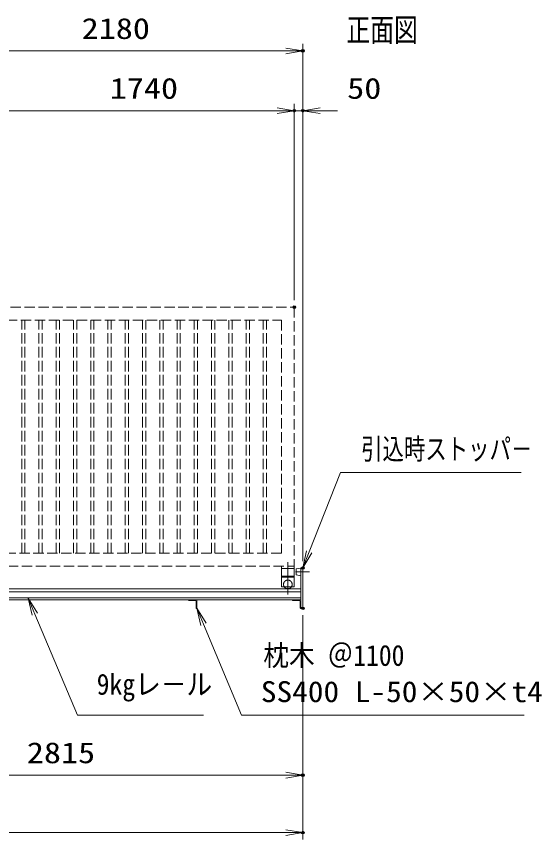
# Model space of a CAD drawing. Units: millimetres at full size. Extents: x -11880 to 11880, y -8399 to 8401.
# Drawn here: x 3820 to 6862, y 717 to 5480 of the extents above; entities that cross this region are included whole.
import ezdxf
from ezdxf.enums import TextEntityAlignment as Align

# ---------------------------------------------------------------- set-up
doc = ezdxf.new("R2010")
doc.units = ezdxf.units.MM
doc.header["$LTSCALE"] = 30
doc.header["$PDMODE"] = 32
doc.header["$PDSIZE"] = 15
for name, pattern in [('USER1', [10.7, 5, -2.5, 0.7, -2.5]), ('USER2', [2.7, 2, -0.7]), ('USER5', [160, 100, -20, 20, -20]), ('USER6', [200, 100, -20, 20, -20, 20, -20])]:
    doc.linetypes.add(name, pattern=pattern)
for name, color, linetype, lineweight in [('0-1_外形線', 7, 'Continuous', 18), ('0-2_01', 4, 'Continuous', 18), ('0-3_軸線', 6, 'USER1', 18), ('0-4_隠れ線', 4, 'USER2', 18), ('0-8_寸法線', 3, 'Continuous', 18), ('0-9_0', 7, 'Continuous', 18)]:
    doc.layers.add(name, color=color, linetype=linetype, lineweight=lineweight)
doc.layers.add('0-7_文字', color=254, linetype='Continuous')
doc.layers.add('0-A_DEFPOINTS', color=7, linetype='Continuous')
doc.styles.add('ＭＳ ゴシック', font='')
doc.styles.get('ＭＳ ゴシック').set_extended_font_data('MS Gothic')

# ---------------------------------------------------------------- blocks, each defined once
blk = doc.blocks.new('S170')
at = {"layer": '0-8_寸法線'}
for points in [[(15797078.2, -26527591.1), (15775154.2, -26527591.1), (15767773.5, -26510055.6), (15766609.7, -26507290.5)], [(15768234.3, -26509861.6), (15766609.7, -26507290.5), (15767312.7, -26510249.5)]]:
    blk.add_lwpolyline(points, dxfattribs=at)
at = {"layer": '0-8_寸法線', "color": 254, "style": 'ＭＳ ゴシック', "width": 0.9}
blk.add_text('9kgレ－ル', height=3637, dxfattribs=at).set_placement((15778502.2, -26525140.5), align=Align.BOTTOM_LEFT)
blk = doc.blocks.new('S171')
at = {"layer": '0-8_寸法線'}
for points in [[(15852822.8, -26527617.8), (15803682.8, -26527617.8), (15797057.3, -26511815), (15795897.4, -26509048.3)], [(15797518.4, -26511621.7), (15795897.4, -26509048.3), (15796596.2, -26512008.3)]]:
    blk.add_lwpolyline(points, dxfattribs=at)
at = {"layer": '0-8_寸法線', "color": 254, "style": 'ＭＳ ゴシック'}
for s, width, p in [('枕木 ＠1100', 0.9, (15807462.8, -26520127.3)), ('SS400 L-50×50×t4', 1.1, (15807030.8, -26526427.3))]:
    blk.add_text(s, height=3637, dxfattribs=dict(at, width=width)).set_placement(p, align=Align.BOTTOM_LEFT)
blk = doc.blocks.new('_OPEN')
at = {"layer": '0-9_0'}
blk.add_line((0, 0), (-30, 0), dxfattribs=at)
blk.add_lwpolyline([(-30, 5), (0, 0), (-30, -5)], dxfattribs=at)
blk = doc.blocks.new('S176')
at = {"layer": '0-8_寸法線'}
for points in [[(15852273.7, -26485482.8), (15820874.5, -26485482.8), (15815447.5, -26499252.3), (15814347.4, -26502043.3)], [(15814982.3, -26499068.9), (15814347.4, -26502043.3), (15815912.6, -26499435.6)]]:
    blk.add_lwpolyline(points, dxfattribs=at)
at = {"layer": '0-8_寸法線', "color": 254, "style": 'ＭＳ ゴシック', "width": 0.75}
blk.add_text('引込時ストッパ－', height=3637, dxfattribs=at).set_placement((15824452.9, -26484292.2), align=Align.BOTTOM_LEFT)

msp = doc.modelspace()

# ---------------------------------------------------------------- linework, layer by layer
at = {"layer": '0-1_外形線'}
for p, q in [((5467.37, 2054.74), (5467.37, 2288.24)), ((5467.37, 2288.24), (5479.37, 2288.24)), ((5479.37, 2054.74), (5479.37, 2288.24)), ((-2855.63, 2168.24), (5467.37, 2168.24)), ((-2735.63, 2150.74), (5467.37, 2150.74)), ((-2855.63, 2104.74), (5467.37, 2104.74)), ((-2735.63, 2115.04), (5467.37, 2115.04)), ((4814.37, 2104.74), (4864.37, 2104.74)), ((4814.37, 2103.74), (4814.37, 2104.74)), ((4853.87, 2100.74), (4817.37, 2100.74)), ((5420.37, 2100.74), (5456.87, 2100.74)), ((4860.37, 2057.74), (4860.37, 2094.24)), ((5463.37, 2094.24), (5463.37, 2057.74)), ((5467.37, 2054.74), (5479.37, 2054.74))]:
    msp.add_line(p, q, dxfattribs=at)
for points in [[(5467.37, 2287.74), (5440.37, 2282.74), (5440.37, 2247.74), (5467.37, 2242.74)], [(4864.37, 2104.74), (4864.37, 2054.74), (4863.37, 2054.74)], [(5467.37, 2104.74), (5417.37, 2104.74), (5417.37, 2103.74)], [(5466.37, 2054.74), (5467.37, 2054.74), (5467.37, 2104.74)]]:
    msp.add_lwpolyline(points, dxfattribs=at)
for centre, radius, start, end in [((4817.37, 2103.74), 3, 180, 270), ((4853.87, 2094.24), 6.5, 0, 90), ((5420.37, 2103.74), 3, 180, 270), ((5456.87, 2094.24), 6.5, 0, 90), ((4863.37, 2057.74), 3, 180, 270), ((5466.37, 2057.74), 3, 180, 270)]:
    msp.add_arc(centre, radius, start, end, dxfattribs=at)
at = {"layer": '0-2_01', "linetype": 'USER6'}
for p, q in [((5354.37, 2298.24), (5354.37, 2178.24)), ((5429.37, 2286.24), (5354.37, 2286.24)), ((5429.37, 2241.23), (5354.37, 2241.23)), ((5429.37, 2235.23), (5354.37, 2235.23))]:
    msp.add_line(p, q, dxfattribs=at)
at = {"layer": '0-2_01', "linetype": 'USER5'}
msp.add_line((5391.87, 2322.55), (5391.87, 2135.44), dxfattribs=at)
at = {"layer": '0-2_01', "linetype": 'USER6'}
msp.add_lwpolyline([(5429.37, 2298.24), (5429.37, 2178.24), (5354.37, 2178.24)], dxfattribs=at)
for start, end in [(323.1301, 216.8699), (216.8699, 323.1301)]:
    msp.add_arc((5391.87, 2193.24), 25, start, end, dxfattribs=at)
at = {"layer": '0-3_軸線'}
msp.add_line((5436.94, 2265.24), (5517.37, 2265.24), dxfattribs=at)
at = {"layer": '0-4_隠れ線'}
for p, q in [((3299.37, 3798.23), (5429.37, 3798.23)), ((5429.37, 3798.23), (5429.37, 2298.24)), ((3849.87, 2373.23), (3849.87, 3723.24)), ((3868.87, 2373.23), (3868.87, 3723.24)), ((3949.87, 2373.23), (3949.87, 3723.24)), ((3968.87, 2373.23), (3968.87, 3723.24)), ((4049.87, 2373.23), (4049.87, 3723.24)), ((4068.87, 2373.23), (4068.87, 3723.24)), ((4149.87, 2373.23), (4149.87, 3723.24)), ((4168.87, 2373.23), (4168.87, 3723.24)), ((4249.87, 2373.23), (4249.87, 3723.24)), ((4268.87, 2373.23), (4268.87, 3723.24)), ((4349.87, 2373.23), (4349.87, 3723.24)), ((4368.87, 2373.23), (4368.87, 3723.24)), ((4449.87, 2373.23), (4449.87, 3723.24)), ((4468.87, 2373.23), (4468.87, 3723.24)), ((4549.87, 2373.23), (4549.87, 3723.24)), ((4568.87, 2373.23), (4568.87, 3723.24)), ((4649.87, 2373.23), (4649.87, 3723.24)), ((4668.87, 2373.23), (4668.87, 3723.24)), ((4749.87, 2373.23), (4749.87, 3723.24)), ((4768.87, 2373.23), (4768.87, 3723.24)), ((4849.87, 2373.23), (4849.87, 3723.24)), ((4868.87, 2373.23), (4868.87, 3723.24)), ((4949.87, 2373.23), (4949.87, 3723.24)), ((4968.87, 2373.23), (4968.87, 3723.24)), ((5049.87, 2373.23), (5049.87, 3723.24)), ((5068.87, 2373.23), (5068.87, 3723.24)), ((5149.87, 2373.23), (5149.87, 3723.24)), ((5168.87, 2373.23), (5168.87, 3723.24)), ((5249.87, 2373.23), (5249.87, 3723.24)), ((5268.87, 2373.23), (5268.87, 3723.24)), ((3689.37, 2298.24), (5429.37, 2298.24))]:
    msp.add_line(p, q, dxfattribs=at)
msp.add_lwpolyline([(5354.37, 2373.23), (3764.37, 2373.23), (3764.37, 3723.24), (5354.37, 3723.24)], close=True, dxfattribs=at)
at = {"layer": '0-8_寸法線'}
for p, q in [((5479.37, 2328.24), (5479.37, 5320.86)), ((3299.37, 5280.86), (5479.37, 5280.86)), ((5429.37, 3838.23), (5429.37, 4974.56)), ((5429.37, 3838.23), (5429.37, 4974.56)), ((5479.37, 2328.24), (5479.37, 4974.56)), ((3689.37, 4934.56), (5429.37, 4934.56)), ((5329.37, 4934.56), (5229.37, 4934.56)), ((5429.37, 4934.56), (5479.37, 4934.56)), ((5579.37, 4934.56), (5679.37, 4934.56)), ((5479.37, 2014.74), (5479.37, 1049.4)), ((5479.37, 2014.74), (5479.37, 716.69)), ((2664.37, 1089.4), (5479.37, 1089.4)), ((-2735.63, 756.69), (5479.37, 756.69))]:
    msp.add_line(p, q, dxfattribs=at)
at = {"layer": '0-A_DEFPOINTS'}
for p in [(5479.37, 5280.86), (5429.37, 4934.56), (5479.37, 4934.56), (5429.37, 3798.23), (5479.37, 2288.24), (5479.37, 2054.74), (5479.37, 1089.4), (5479.37, 756.69)]:
    msp.add_point(p, dxfattribs=at)

# ---------------------------------------------------------------- block references
at = {"layer": '0-8_寸法線'}
for name, p, xscale, yscale in [('_OPEN', (5479.37, 5280.86), 3.333333, 3.333333), ('_OPEN', (5429.37, 4934.56), 3.333333, 3.333333), ('_OPEN', (5429.37, 4934.56), 3.333333, 3.333333), ('S176', (-521665.54, 885689.68), 0.03333333, 0.03333333), ('S170', (-521665.54, 885689.68), 0.03333333, 0.03333333), ('S171', (-521665.54, 885689.68), 0.03333333, 0.03333333), ('_OPEN', (5479.37, 1089.4), 3.333333, 3.333333), ('_OPEN', (5479.37, 756.69), 3.333333, 3.333333)]:
    msp.add_blockref(name, p, dxfattribs=dict(at, xscale=xscale, yscale=yscale))
at = {"layer": '0-8_寸法線', "xscale": 3.333333, "yscale": 3.333333, "rotation": 180}
msp.add_blockref('_OPEN', (5479.37, 4934.56), dxfattribs=at)

# ---------------------------------------------------------------- texts
at = {"layer": '0-7_文字', "style": 'ＭＳ ゴシック', "width": 0.75}
msp.add_text('正面図', height=134.6, dxfattribs=at).set_placement((5731.73, 5294.22), align=Align.BOTTOM_LEFT)
at = {"layer": '0-8_寸法線', "color": 254, "style": 'ＭＳ ゴシック', "width": 1.2}
for s, p in [('2180', (4197.37, 5313.54)), ('1740', (4360.17, 4967.25)), ('50', (5735.66, 4967.25)), ('2815', (3879.87, 1122.08))]:
    msp.add_text(s, height=121.2, dxfattribs=at).set_placement(p, align=Align.BOTTOM_LEFT)

doc.saveas('drawing.dxf')
